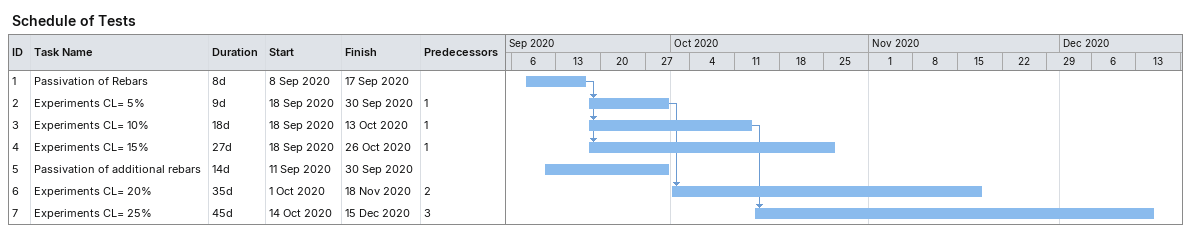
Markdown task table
Schedule of Tests

| ID | Task | Duration | Start | Finish | Predecessors |
|---|---|---|---|---|---|
| 1 | Passivation of Rebars | 8d | 2020-09-08 | 2020-09-17 |  |
| 2 | Experiments CL= 5% | 9d | 2020-09-18 | 2020-09-30 | 1 |
| 3 | Experiments CL= 10% | 18d | 2020-09-18 | 2020-10-13 | 1 |
| 4 | Experiments CL= 15% | 27d | 2020-09-18 | 2020-10-26 | 1 |
| 5 | Passivation of additional rebars | 14d | 2020-09-11 | 2020-09-30 |  |
| 6 | Experiments CL= 20% | 35d | 2020-10-01 | 2020-11-18 | 2 |
| 7 | Experiments CL= 25% | 45d | 2020-10-14 | 2020-12-15 | 3 |
